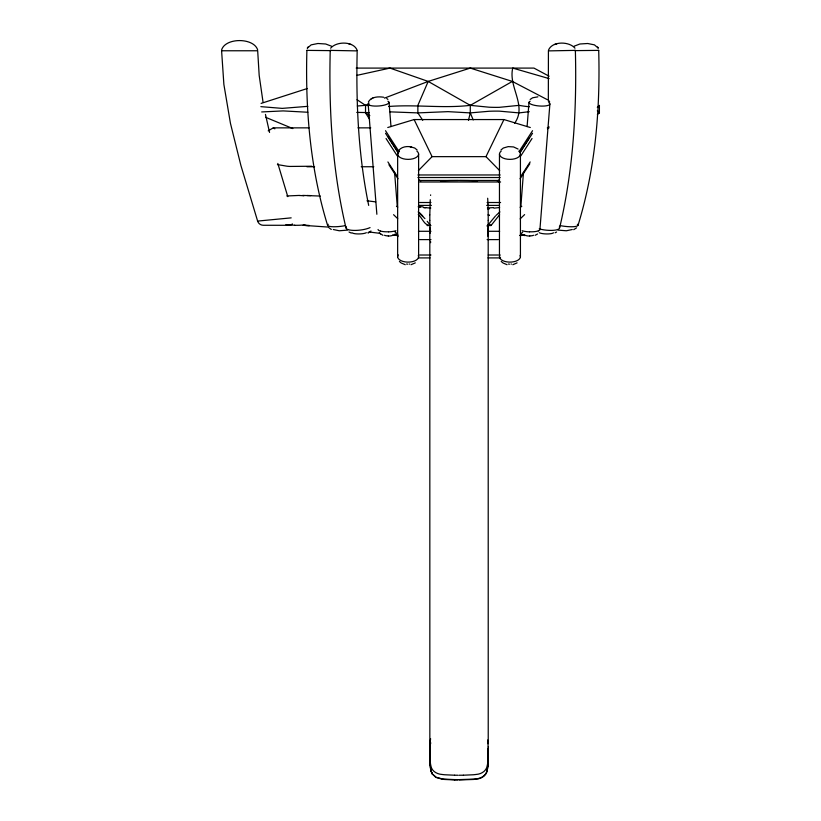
<?xml version="1.0" encoding="UTF-8"?>
<svg xmlns="http://www.w3.org/2000/svg" width="821" height="821" viewBox="0 0 821 821"><rect width="100%" height="100%" fill="white"/><g stroke="black" fill="none" stroke-linecap="round" stroke-linejoin="round"><path stroke-width="1.23" d="M397.641 256.716L397.641 154.05M429.835 755.967L429.835 755.269M488.228 756.357L488.228 755.659M499.455 256.716L499.466 154.05M429.835 755.577L429.835 754.879M488.228 756.746L488.228 756.049M429.814 214.969L429.814 220.264M488.197 220.264L488.197 214.969M429.814 214.825L430.245 199.657M429.835 755.187L429.845 754.499M430.615 738.787A28.714 28.273 0 0 0 430.378 740.347L429.845 753.165L429.865 752.508M488.197 220.397L488.146 225.559M488.228 757.136L488.228 756.439M488.167 750.907L488.208 753.196L488.167 746.946M429.845 754.797L429.845 754.109M488.228 757.526L488.228 756.829M429.845 754.325L429.845 753.247L429.845 753.945M488.228 757.301L488.177 760.256M488.167 756.233L488.228 753.247L488.218 753.955M488.218 757.68L488.156 761.241M330.586 50.625L306.89 50.379C305.279 109.255 310.164 168.777 327.569 225.293M429.855 753.565L429.855 752.888M368.691 205.404C358.213 154.635 355.986 102.594 357.176 50.892L330.237 50.379C328.728 109.85 332.207 169.773 345.959 227.807M429.865 752.816L429.896 750.938L429.876 752.436M488.136 225.98L488.002 230.937M548.336 101.137L548.418 50.892L575.367 50.379C576.865 109.85 573.386 169.773 559.635 227.807M514.613 123.232C527.339 105.673 508.127 86.985 512.745 68.092L549.146 78.621M488.167 756.408L487.705 762.842A28.684 28.242 0 0 1 487.274 765.398C486.627 771.001 481.25 774.193 476.016 774.46A52.021 51.2 0 0 1 473.399 774.757L463.444 775.209M429.917 750.394L429.906 751.051L429.927 750.035M488.156 760.934L487.9 765.511M429.927 750.332L429.999 748.598M487.982 231.46L487.736 236.13M488.136 761.293L488.095 762.678M429.947 749.973L430.019 748.249M488.054 763.397L488.074 762.719M430.019 748.547L430.204 745.796M430.04 748.188L430.112 746.802M488.033 763.438L487.931 765.172M520.145 207.292L520.812 206.81L523.48 172.41M527.092 126.598L529.001 102.409M549.896 103.939L539.9 229.788A10.786 2.904 2.2 0 1 538.33 230.865M430.142 746.761L430.173 746.125M487.9 765.193L487.797 766.527M430.204 746.084L430.378 744.216A28.714 28.684 0 0 1 430.615 742.636M487.869 765.531L487.705 767.358A28.684 28.684 0 0 1 487.274 769.954C486.637 775.578 481.301 778.893 476.016 779.16A52.021 52.021 0 0 1 473.399 779.468L459.031 779.95M430.235 745.755L430.378 744.503A28.714 28.714 0 0 1 430.615 742.923M487.766 766.537L487.695 767.112A28.684 28.653 0 0 1 487.274 769.636C486.648 775.27 481.301 778.565 476.016 778.831A52.021 51.959 0 0 1 473.399 779.139L459.031 779.622M548.428 50.348C551.897 40.999 569.097 41.132 574.967 48.193M221.619 49.886C225.395 37.438 253.781 37.52 257.661 49.886M468.473 120.328L470.279 112.898L470.279 105.355L512.355 81.423L547.022 99.515M578.035 225.293C595.441 168.777 600.315 109.255 598.704 50.379L575.018 50.625M572.278 229.521L566.316 230.773L557.952 230.096M512.355 81.423L470.279 68.092L428.193 81.423L417.868 105.355L417.868 112.898L422.743 120.307M599.176 106.35L599.258 106.176A78.323 11.176 36.4 0 0 599.402 105.355L599.402 112.898L597.349 114.406M418.392 170.604L432.082 156.647L485.991 156.647L503.95 119.558L530.304 127.512M368.403 101.896C371.246 96.683 378.512 96.385 383.746 97.258M330.637 48.193C336.497 41.132 353.697 40.999 357.176 50.348M308.049 46.961L307.27 48.234L311.138 44.868L317.922 43.503L325.701 43.995L331.581 46.233M519.611 150.725L532.542 130.703M520.206 151.947L529.063 138.226M520.288 152.234L532.542 133.269M520.801 155.908L532.029 138.523M520.801 176.433L530.161 161.942M520.083 178.752L529.802 163.728M547.504 128.794L548.931 126.67M487.305 225.549L490.999 225.549L499.599 214.753M599.084 106.514L597.308 107.294M487.171 226.062L495.412 216.067M487.869 226.575L488.803 225.385M500.933 150.017L503.304 148.037L508.209 146.62L513.546 146.928L518.082 149.053M398.801 150.346C401.767 146.61 407.124 146.015 411.526 146.918L409.956 146.661L414.759 148.037L417.14 150.017M520.145 218.899L524.609 214.599M576.547 227.838L573.715 229.685M496.151 215.318L499.907 211.91M371 231.009L367.911 232.928L370.055 231.85L368.875 232.446M520.853 235.771L522.372 234.447M530.161 99.444L532.624 97.791L537.909 96.837M268.169 130.857L273.27 127.86L308.963 127.86M537.57 233.985L535.107 235.329M520.812 206.81L521.797 206.297M415.293 262.874L411.023 264.701M517.107 262.874L512.838 264.701M418.258 214.517C422.877 218.591 424.098 225.621 430.317 225.365M556.576 232.015L555.099 232.795M574.023 46.233L579.893 43.995L587.672 43.503L594.455 44.868L598.335 48.234L597.544 46.961M497.218 180.918L499.466 179.789M372.857 98.048L371.184 98.828M498.758 181.882L499.384 181.585M575.295 50.409L574.31 50.512M394.09 235.35L395.004 234.95M369.081 104L365.53 105.355L357.022 99.721M384.454 98.13L428.193 81.423L470.279 105.355L489.111 107.202A109.183 76.486 8.9 0 0 499.312 107.335L519.088 105.355A90.115 56.505 26.1 0 0 529.34 106.761M598.704 50.379L598.006 50.481M538.34 230.865L537.683 231.091A10.447 2.832 2.4 0 1 529.535 231.779M261.109 103.395L307.413 88.483M387.758 127.512L414.112 119.558L503.95 119.558M347.642 230.096L339.289 230.773L333.326 229.521M556.73 43.965L554.452 44.519M356.571 75.44L389.985 68.092L428.193 81.423M519.539 235.463L524.486 234.662M286.816 195.973L299.316 195.429M307.824 106.34L282.219 108.382L260.862 106.648M487.972 208.955L489.552 208.739M390.037 111.861L417.868 112.898L448.009 111.646L470.279 112.898L489.111 111.266A115.751 75.943 -7.8 0 1 499.301 111.143L519.088 112.898L529.268 111.697M493.975 208.144L499.609 207.528M291.178 217.863L257.62 221.085L240.861 165.339L230.434 123.263L223.876 84.43L221.598 50.769M261.683 111.943L283.153 110.907L307.803 112.251M470.279 105.355C443.063 108.546 415.837 104.329 388.59 106.494M440.487 181.031L442.026 180.897A27.709 6.671 0 0 1 445.516 180.692L446.244 180.661A52.626 12.664 0 0 1 450 180.558L458.477 180.487M311.816 166.242L289.772 166.437A98.356 98.304 90 0 1 287.042 166.211L277.416 164.569M356.725 112.385L369.276 112.621M487.376 207.97L493.554 207.6M288.387 225.282L288.592 225.272A5.993 5.993 0 0 0 292.42 223.917M288.14 225.293L263.325 225.272A5.993 5.993 0 0 1 257.609 221.085M463.383 775.209L459.031 775.24M488.167 214.969L489.213 214.969M221.619 50.769L257.681 50.769L259.179 75.409L262.997 101.845M356.191 68.092L533.968 68.092L549.116 76.209M357.935 127.86L370.774 127.86M547.309 127.86L549.033 127.86M306.931 166.745L314.597 166.745M361.209 166.745L373.801 166.745M417.91 174.965L500.153 174.965M417.91 177.531L500.153 177.531M418.823 180.446L499.24 180.446M419.726 181.995L500.584 181.995M419.726 202.51L430.963 202.51M487.11 202.51L500.584 202.51M418.833 205.404L431.394 205.404M486.668 205.404L499.24 205.404M427.064 225.549L430.933 225.549M418.433 231.286L430.984 231.286M487.787 231.286L499.64 231.286M419.726 239.609L430.963 239.609M487.11 239.609L498.337 239.609M419.736 255.013L430.963 255.013M488.228 255.013L498.337 255.013M418.782 257.907L430.101 257.907M487.961 257.907L500.543 257.907M459.534 180.487L468.011 180.558A52.626 12.664 0 0 1 471.767 180.661L472.496 180.692A27.709 6.671 0 0 1 475.985 180.887L477.524 181.031M457.974 775.24L454.598 775.209M457.974 779.611L454.752 779.591M457.974 779.95L454.752 779.919M294.667 225.303L297.9 225.282A43.451 43.441 -14.3 0 0 304.899 224.708M454.536 775.209L444.674 774.757A52.021 51.21 0 0 1 442.057 774.46C436.864 774.172 431.487 771.063 430.82 765.48A28.694 28.242 0 0 1 430.378 762.914L429.835 755.659M454.69 779.591L444.674 779.139A52.021 51.959 0 0 1 442.057 778.831L436.259 777.282L432.626 774.265M454.69 779.919L444.674 779.468A52.021 52.021 0 0 1 442.057 779.16L435.777 777.364L432.544 774.141M302.641 195.408L320.303 196.055M425.627 207.672L423.554 207.621M307.044 195.501L310.779 195.593M305.679 225.436L309.404 225.549L303.123 225.313L328.574 227.099M424.067 207.569L430.789 208.062M420.188 207.303L418.392 207.169M368.906 105.632L365.53 105.355L365.53 112.898L369.635 119.332M597.308 110.856L599.258 112.036A77.205 11.35 -37.7 0 1 599.402 112.898M331.284 50.512L330.237 50.379M418.258 206.512L423.143 206.923M307.588 50.481L306.89 50.379M392.972 234.837L398 235.381M369.912 232.086L379.425 233.277M366.977 200.786L375.71 201.884M303.862 195.829L302.928 195.706A51.446 51.333 2.7 0 0 299.316 195.511M286.806 224.697L285.924 224.544M351.142 44.519L348.874 43.965M507.05 264.701L502.78 262.874M405.235 264.701L400.966 262.874M524.793 235.617L523.069 234.95M380.39 231.091L379.733 230.865A10.786 2.904 -2.2 0 1 378.173 229.788L378.06 229.49M351.296 233.072L349.017 232.015M382.955 235.329L379.764 233.215M265.655 117.311L292.84 128.579M396.471 206.307L397.754 207.077M418.607 179.789L420.855 180.918M331.294 229.459L329.047 227.838M273.27 127.86L274.85 128.835M365.53 112.898L369.85 115.669M418.166 211.89L424.929 218.602M387.912 99.444L386.742 98.458M395.137 233.923L398.041 236.551M393.577 214.692L397.672 218.643M501.221 261.417L502.144 262.279M399.406 261.417L400.33 262.279M485.991 156.647L499.671 170.604M379.281 232.702L380.492 233.985M548.079 99.68L549.67 101.896M427.207 221.311L430.42 225.457M388.959 164.805L397.99 178.752M385.531 130.703L399.139 151.782M388.323 137.169L398.554 153.004M385.531 133.269L398.462 153.291M386.044 138.523L397.272 155.908M387.912 161.942L397.272 176.433M432.39 774.203L432.236 773.618M432.308 774.07L431.959 773.074M432.164 773.803L431.815 772.766M414.112 119.558L432.082 156.647M431.856 773.197L431.702 772.52M431.764 772.992L431.651 772.376M470.279 112.898L473.204 119.938M431.425 771.802L431.651 772.705M431.589 772.561L431.477 771.945M431.323 771.843L431.056 770.642M431.271 771.689L431.138 770.929M287.781 196.63L277.816 163.441M431.015 770.816L430.82 769.718A28.694 28.663 0 0 1 430.378 767.112L430.204 765.531M430.974 770.673L430.799 769.954A28.694 28.694 0 0 1 430.378 767.43L429.999 762.719M269.565 132.468L265.45 114.396M430.615 242.688L430.594 241.518M430.173 765.511L429.947 761.642M389.072 102.409L390.981 126.598M394.593 172.41L397.302 206.779M368.167 103.939L376.86 214.271M487.674 198.241L487.982 203.762M488.054 748.249L488.136 750.332M488.074 748.608L488.126 749.984M430.112 233.267L429.814 220.397M429.978 762.678L429.927 761.283M488.002 204.203L488.136 209.252M488.136 750.035L488.146 750.692M429.917 760.934L429.927 761.601M488.167 746.915L487.695 740.357A28.725 28.273 0 0 0 487.653 740.039M488.146 750.394L488.167 751.082M429.845 757.68L429.917 761.241M429.906 756.439L429.845 757.136M429.906 756.285L429.845 753.616M488.177 751.379L488.208 752.816M429.886 760.256L429.845 757.301M488.146 209.612L488.197 214.825M488.208 752.888L488.218 753.575M488.218 753.647L488.228 754.335M488.228 754.109L488.228 754.807M429.845 756.829L429.845 757.526M488.228 754.499L488.228 755.187M488.228 754.889L488.228 755.577M429.835 756.049L429.835 756.746M488.228 755.279L488.228 755.967M520.422 154.05L520.432 256.716M488.197 227.468L488.228 743.734M429.814 227.468L429.845 743.734M418.607 154.05L418.618 256.716M365.55 105.314A229.593 138.39 -24.2 0 1 357.32 105.991M294.667 225.17A54.289 54.165 1 0 1 286.816 224.656M553.487 232.795A7.502 1.724 1.6 0 1 546.817 233.944A7.502 1.724 1.6 0 1 539.253 232.692M577.358 224.277A13.536 2.75 7.3 0 1 573.879 226.678A13.536 2.75 7.3 0 1 560.076 225.601M366.351 232.692A7.502 1.724 -1.6 0 1 358.787 233.944A7.502 1.724 -1.6 0 1 352.106 232.795M345.518 225.601A13.536 2.75 -7.3 0 1 331.715 226.678A13.536 2.75 -7.3 0 1 328.236 224.277M370.055 227.602A13.526 3.756 -6.5 0 1 353.594 230.403A13.526 3.756 -6.5 0 1 346.38 226.853M559.317 226.996A13.526 3.756 6.5 0 1 553.929 230.28A13.526 3.756 6.5 0 1 539.212 228.895M520.124 255.382A10.478 5.449 0 0 1 509.42 262.115A10.478 5.449 0 0 1 500.061 254.869M418.31 255.382A10.478 5.449 0 0 1 407.606 262.115A10.478 5.449 0 0 1 398.247 254.869M430.584 195.429A83.301 73.562 0 0 1 430.645 194.885M392.725 235.237A4.454 1.314 0 0 1 388.302 236.017M384.526 235.258A4.433 1.201 0.8 0 0 385.049 235.483A4.526 1.242 0.5 0 0 388.323 235.904M529.771 236.017A4.454 1.314 0 0 1 525.348 235.237M533.537 235.258A4.433 1.201 -0.8 0 1 533.024 235.483A4.526 1.242 -0.5 0 1 529.75 235.904M521.119 233.646A286.58 77.615 -80.2 0 1 522.659 232.189M487.346 226.103A7.738 4.403 79.2 0 1 490.979 225.046M488.536 215.328A72.31 62.437 -2.4 0 1 489.244 215.492M394.778 231.604A286.683 77.646 80.2 0 1 397.713 234.396M548.736 102.563A10.478 2.812 4.5 0 1 539.448 106.001A10.478 2.812 4.5 0 1 530.161 101.209M529.535 231.871A10.468 2.894 2.6 0 1 522.125 230.722M539.53 228.577A10.457 2.74 2.6 0 1 539.992 229.49M387.902 101.209A10.478 2.812 -4.5 0 1 379.148 105.95A10.478 2.812 -4.5 0 1 368.906 102.851M395.948 230.722A10.468 2.894 -2.6 0 1 388.538 231.871M388.538 231.779A10.447 2.832 -2.4 0 1 380.482 231.07M416.904 151.136A10.478 5.326 0 0 1 415.016 158.063A10.478 5.326 0 0 1 401.243 158.063A10.478 5.326 0 0 1 399.355 151.136M409.638 264.034A4.444 2.381 0 0 1 409.217 264.105M407.688 264.167A4.444 2.381 0 0 1 406.611 264.034M518.718 151.136A10.478 5.326 0 0 1 516.83 158.063A10.478 5.326 0 0 1 503.057 158.063A10.478 5.326 0 0 1 501.169 151.136M511.462 264.034A4.444 2.381 0 0 1 511.042 264.105M509.502 264.167A4.444 2.381 0 0 1 508.425 264.034M422.661 216.067L419.664 213.05L422.661 216.067"/></g></svg>
